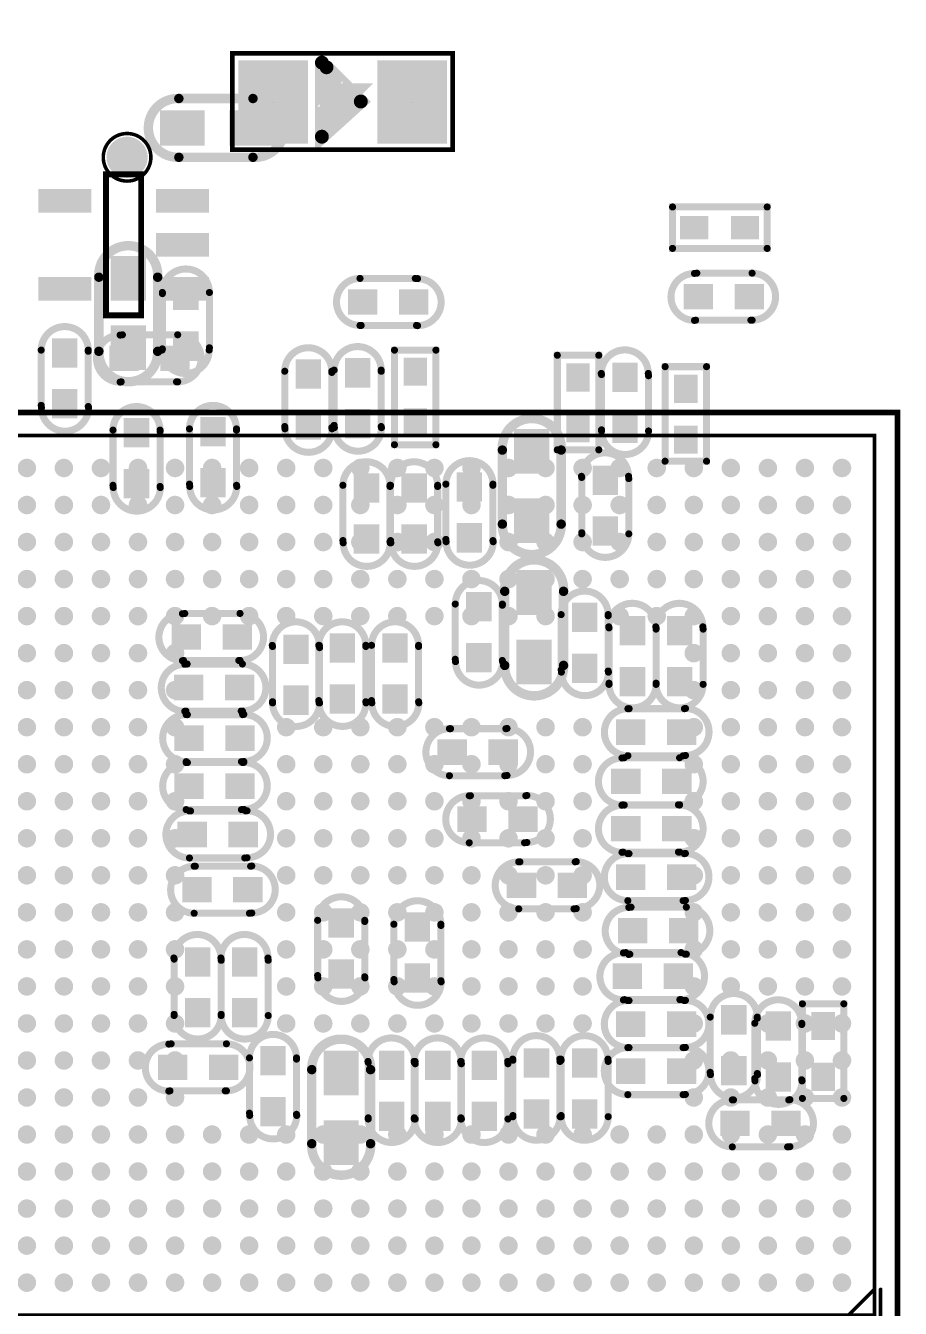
# Model space of a CAD drawing. Extents: x 68 to 180, y 55 to 144.
# Drawn here: x 116.22 to 135.1, y 88.81 to 116.52 of the extents above; entities that cross this region are included whole.
import ezdxf

# ---------------------------------------------------------------- set-up
doc = ezdxf.new("R2010")
doc.units = 0
doc.header["$MEASUREMENT"] = 0
doc.layers.get('0').update_dxf_attribs({"linetype": 'CONTINUOUS'})
for name, color, linetype in [('DRIL_NPLTE_THRU_01', 16, 'CONTINUOUS'), ('DRIL_NPLTE_THRU_02', 4, 'CONTINUOUS'), ('DRIL_NPLTE_THRU_03', 96, 'CONTINUOUS'), ('DRIL_NPLTE_THRU_04', 136, 'CONTINUOUS'), ('DRIL_NPLTE_THRU_05', 34, 'CONTINUOUS'), ('DRIL_NPLTE_THRU_06', 176, 'CONTINUOUS'), ('DRIL_PLTE_THRU_01', 16, 'CONTINUOUS'), ('DRIL_PLTE_THRU_02', 4, 'CONTINUOUS'), ('DRIL_PLTE_THRU_03', 96, 'CONTINUOUS'), ('DRIL_PLTE_THRU_04', 136, 'CONTINUOUS'), ('DRIL_PLTE_THRU_05', 34, 'CONTINUOUS'), ('DRIL_PLTE_THRU_06', 176, 'CONTINUOUS'), ('PADS_BOT', 5, 'CONTINUOUS'), ('PADS_INNER', 1, 'CONTINUOUS'), ('PADS_TOP', 1, 'CONTINUOUS'), ('PART_BOT_2DLINE_00', 253, 'CONTINUOUS'), ('PART_TOP_2DLINE_00', 67, 'CONTINUOUS'), ('PART_TOP_2DLINE_01', 67, 'CONTINUOUS')]:
    doc.layers.add(name, color=color, linetype=linetype)

# ---------------------------------------------------------------- blocks, each defined once
blk = doc.blocks.new('SMOOTH_0$1524')
at = {"const_width": 0.0762}
blk.add_lwpolyline([(-0.0381, 0, 1), (0.0381, 0, 1)], format="xyb", close=True, dxfattribs=at)
blk = doc.blocks.new('PART_BODY_BOT_5731')
at = {"layer": 'PART_BOT_2DLINE_00', "const_width": 0.152}
blk.add_lwpolyline([(-1.028, -0.449), (-1.028, 0.446), (1.015, 0.446), (1.015, -0.449)], close=True, dxfattribs=at)
at = {"layer": 'PART_BOT_2DLINE_00'}
for p in [(-1.028, 0.446), (1.015, 0.446), (-1.028, -0.449), (1.015, -0.449)]:
    blk.add_blockref('SMOOTH_0$1524', p, dxfattribs=at)
blk = doc.blocks.new('DRIL_HOLE_0')
blk.add_lwpolyline([(0, 0, 1), (0, 0, 1)], format="xyb", close=True)
blk = doc.blocks.new('PAD_0')
blk.add_lwpolyline([(0, 0, 1), (0, 0, 1)], format="xyb", close=True)
blk = doc.blocks.new('PAD_1')
at = {"const_width": 0.508}
blk.add_lwpolyline([(-0.305, 0), (0.305, 0)], dxfattribs=at)
blk = doc.blocks.new('STK_BOT_14')
at = {"layer": 'DRIL_PLTE_THRU_01'}
blk.add_blockref('DRIL_HOLE_0', (0, 0), dxfattribs=at)
at = {"layer": 'DRIL_PLTE_THRU_02'}
blk.add_blockref('DRIL_HOLE_0', (0, 0), dxfattribs=at)
at = {"layer": 'DRIL_PLTE_THRU_03'}
blk.add_blockref('DRIL_HOLE_0', (0, 0), dxfattribs=at)
at = {"layer": 'DRIL_PLTE_THRU_04'}
blk.add_blockref('DRIL_HOLE_0', (0, 0), dxfattribs=at)
at = {"layer": 'DRIL_PLTE_THRU_05'}
blk.add_blockref('DRIL_HOLE_0', (0, 0), dxfattribs=at)
at = {"layer": 'DRIL_PLTE_THRU_06'}
blk.add_blockref('DRIL_HOLE_0', (0, 0), dxfattribs=at)
at = {"layer": 'PADS_BOT'}
blk.add_blockref('PAD_1', (0, 0), dxfattribs=at)
at = {"layer": 'PADS_INNER'}
blk.add_blockref('PAD_0', (0, 0), dxfattribs=at)
at = {"layer": 'PADS_TOP'}
blk.add_blockref('PAD_0', (0, 0), dxfattribs=at)
blk = doc.blocks.new('SYM_BOT_14')
for name, p in [('PART_BODY_BOT_5731', (0, 0)), ('STK_BOT_14', (-0.55, 0)), ('STK_BOT_14', (0.55, 0))]:
    blk.add_blockref(name, p)
blk = doc.blocks.new('PART_BOT_0')
blk.add_blockref('SYM_BOT_14', (0, 0))
blk = doc.blocks.new('PART_BOT_1')
blk.add_blockref('SYM_BOT_14', (0, 0))
blk = doc.blocks.new('PART_BOT_4')
blk.add_blockref('SYM_BOT_14', (0, 0))
blk = doc.blocks.new('SMOOTH_0$08001')
at = {"const_width": 0.040005}
blk.add_lwpolyline([(-0.020002, 0, 1), (0.020002, 0, 1)], format="xyb", close=True, dxfattribs=at)
blk = doc.blocks.new('SMOOTH_0$12')
at = {"const_width": 0.06}
blk.add_lwpolyline([(-0.03, 0, 1), (0.03, 0, 1)], format="xyb", close=True, dxfattribs=at)
blk = doc.blocks.new('PART_BODY_TOP_5730')
at = {"layer": 'PART_TOP_2DLINE_00', "const_width": 0.12}
blk.add_lwpolyline([(-10, 10), (10, 10), (10, -10), (-10, -10)], close=True, dxfattribs=at)
at = {"layer": 'PART_TOP_2DLINE_01', "const_width": 0.08}
for points in [[(-8.967, 9.628), (-9.634, 9.628), (-9.634, 8.945)], [(-9.49, 8.954), (-8.943, 9.5)]]:
    blk.add_lwpolyline(points, dxfattribs=at)
blk.add_lwpolyline([(-9.5, -9.5), (-9.5, 9.5), (9.5, 9.5), (9.5, -9.5)], close=True, dxfattribs=at)
at = {"layer": 'PART_TOP_2DLINE_00'}
for p in [(-10, 10), (10, 10), (-10, -10), (10, -10)]:
    blk.add_blockref('SMOOTH_0$12', p, dxfattribs=at)
at = {"layer": 'PART_TOP_2DLINE_01'}
for p in [(-9.634, 9.628), (-9.5, 9.5), (-8.967, 9.628), (-8.943, 9.5), (9.5, 9.5), (-9.634, 8.945), (-9.49, 8.954), (-9.5, -9.5), (9.5, -9.5)]:
    blk.add_blockref('SMOOTH_0$08001', p, dxfattribs=at)
blk = doc.blocks.new('PAD_2')
at = {"const_width": 0.2}
blk.add_lwpolyline([(0, -0.1, 1), (0, 0.1, 1)], format="xyb", close=True, dxfattribs=at)
blk = doc.blocks.new('STK_TOP_13')
at = {"layer": 'DRIL_NPLTE_THRU_01'}
blk.add_blockref('DRIL_HOLE_0', (0, 0), dxfattribs=at)
at = {"layer": 'DRIL_NPLTE_THRU_02'}
blk.add_blockref('DRIL_HOLE_0', (0, 0), dxfattribs=at)
at = {"layer": 'DRIL_NPLTE_THRU_03'}
blk.add_blockref('DRIL_HOLE_0', (0, 0), dxfattribs=at)
at = {"layer": 'DRIL_NPLTE_THRU_04'}
blk.add_blockref('DRIL_HOLE_0', (0, 0), dxfattribs=at)
at = {"layer": 'DRIL_NPLTE_THRU_05'}
blk.add_blockref('DRIL_HOLE_0', (0, 0), dxfattribs=at)
at = {"layer": 'DRIL_NPLTE_THRU_06'}
blk.add_blockref('DRIL_HOLE_0', (0, 0), dxfattribs=at)
at = {"layer": 'PADS_BOT'}
blk.add_blockref('PAD_0', (0, 0), dxfattribs=at)
at = {"layer": 'PADS_INNER'}
blk.add_blockref('PAD_0', (0, 0), dxfattribs=at)
at = {"layer": 'PADS_TOP'}
blk.add_blockref('PAD_2', (0, 0), dxfattribs=at)
blk = doc.blocks.new('SYM_TOP_13')
for name, p in [('PART_BODY_TOP_5730', (0, 0)), ('STK_TOP_13', (-8.8, 8.8)), ('STK_TOP_13', (-8, 8.8)), ('STK_TOP_13', (-7.2, 8.8)), ('STK_TOP_13', (-6.4, 8.8)), ('STK_TOP_13', (-5.6, 8.8)), ('STK_TOP_13', (-4.8, 8.8)), ('STK_TOP_13', (-4, 8.8)), ('STK_TOP_13', (-3.2, 8.8)), ('STK_TOP_13', (-2.4, 8.8)), ('STK_TOP_13', (-1.6, 8.8)), ('STK_TOP_13', (-0.8, 8.8)), ('STK_TOP_13', (0, 8.8)), ('STK_TOP_13', (0.8, 8.8)), ('STK_TOP_13', (1.6, 8.8)), ('STK_TOP_13', (2.4, 8.8)), ('STK_TOP_13', (3.2, 8.8)), ('STK_TOP_13', (4, 8.8)), ('STK_TOP_13', (4.8, 8.8)), ('STK_TOP_13', (5.6, 8.8)), ('STK_TOP_13', (6.4, 8.8)), ('STK_TOP_13', (7.2, 8.8)), ('STK_TOP_13', (8, 8.8)), ('STK_TOP_13', (8.8, 8.8)), ('STK_TOP_13', (-8.8, 8)), ('STK_TOP_13', (-8, 8)), ('STK_TOP_13', (-7.2, 8)), ('STK_TOP_13', (-6.4, 8)), ('STK_TOP_13', (-5.6, 8)), ('STK_TOP_13', (-4.8, 8)), ('STK_TOP_13', (-4, 8)), ('STK_TOP_13', (-3.2, 8)), ('STK_TOP_13', (-2.4, 8)), ('STK_TOP_13', (-1.6, 8)), ('STK_TOP_13', (-0.8, 8)), ('STK_TOP_13', (0, 8)), ('STK_TOP_13', (0.8, 8)), ('STK_TOP_13', (1.6, 8)), ('STK_TOP_13', (2.4, 8)), ('STK_TOP_13', (3.2, 8)), ('STK_TOP_13', (4, 8)), ('STK_TOP_13', (4.8, 8)), ('STK_TOP_13', (5.6, 8)), ('STK_TOP_13', (6.4, 8)), ('STK_TOP_13', (7.2, 8)), ('STK_TOP_13', (8, 8)), ('STK_TOP_13', (8.8, 8)), ('STK_TOP_13', (-8.8, 7.2)), ('STK_TOP_13', (-8, 7.2)), ('STK_TOP_13', (-7.2, 7.2)), ('STK_TOP_13', (-6.4, 7.2)), ('STK_TOP_13', (-5.6, 7.2)), ('STK_TOP_13', (-4.8, 7.2)), ('STK_TOP_13', (-4, 7.2)), ('STK_TOP_13', (-3.2, 7.2)), ('STK_TOP_13', (-2.4, 7.2)), ('STK_TOP_13', (-1.6, 7.2)), ('STK_TOP_13', (-0.8, 7.2)), ('STK_TOP_13', (0, 7.2)), ('STK_TOP_13', (0.8, 7.2)), ('STK_TOP_13', (1.6, 7.2)), ('STK_TOP_13', (2.4, 7.2)), ('STK_TOP_13', (3.2, 7.2)), ('STK_TOP_13', (4, 7.2)), ('STK_TOP_13', (4.8, 7.2)), ('STK_TOP_13', (5.6, 7.2)), ('STK_TOP_13', (6.4, 7.2)), ('STK_TOP_13', (7.2, 7.2)), ('STK_TOP_13', (8, 7.2)), ('STK_TOP_13', (8.8, 7.2)), ('STK_TOP_13', (-8.8, 6.4)), ('STK_TOP_13', (-8, 6.4)), ('STK_TOP_13', (-7.2, 6.4)), ('STK_TOP_13', (-6.4, 6.4)), ('STK_TOP_13', (-5.6, 6.4)), ('STK_TOP_13', (-4.8, 6.4)), ('STK_TOP_13', (-4, 6.4)), ('STK_TOP_13', (-3.2, 6.4)), ('STK_TOP_13', (-2.4, 6.4)), ('STK_TOP_13', (-1.6, 6.4)), ('STK_TOP_13', (-0.8, 6.4)), ('STK_TOP_13', (0, 6.4)), ('STK_TOP_13', (0.8, 6.4)), ('STK_TOP_13', (1.6, 6.4)), ('STK_TOP_13', (2.4, 6.4)), ('STK_TOP_13', (3.2, 6.4)), ('STK_TOP_13', (4, 6.4)), ('STK_TOP_13', (4.8, 6.4)), ('STK_TOP_13', (5.6, 6.4)), ('STK_TOP_13', (6.4, 6.4)), ('STK_TOP_13', (7.2, 6.4)), ('STK_TOP_13', (8, 6.4)), ('STK_TOP_13', (8.8, 6.4)), ('STK_TOP_13', (-8.8, 5.6)), ('STK_TOP_13', (-8, 5.6)), ('STK_TOP_13', (-7.2, 5.6)), ('STK_TOP_13', (-6.4, 5.6)), ('STK_TOP_13', (-5.6, 5.6)), ('STK_TOP_13', (-4.8, 5.6)), ('STK_TOP_13', (-4, 5.6)), ('STK_TOP_13', (-3.2, 5.6)), ('STK_TOP_13', (-2.4, 5.6)), ('STK_TOP_13', (-1.6, 5.6)), ('STK_TOP_13', (-0.8, 5.6)), ('STK_TOP_13', (0, 5.6)), ('STK_TOP_13', (0.8, 5.6)), ('STK_TOP_13', (1.6, 5.6)), ('STK_TOP_13', (2.4, 5.6)), ('STK_TOP_13', (3.2, 5.6)), ('STK_TOP_13', (4, 5.6)), ('STK_TOP_13', (4.8, 5.6)), ('STK_TOP_13', (5.6, 5.6)), ('STK_TOP_13', (6.4, 5.6)), ('STK_TOP_13', (7.2, 5.6)), ('STK_TOP_13', (8, 5.6)), ('STK_TOP_13', (8.8, 5.6)), ('STK_TOP_13', (-8.8, 4.8)), ('STK_TOP_13', (-8, 4.8)), ('STK_TOP_13', (-7.2, 4.8)), ('STK_TOP_13', (-6.4, 4.8)), ('STK_TOP_13', (-5.6, 4.8)), ('STK_TOP_13', (5.6, 4.8)), ('STK_TOP_13', (6.4, 4.8)), ('STK_TOP_13', (7.2, 4.8)), ('STK_TOP_13', (8, 4.8)), ('STK_TOP_13', (8.8, 4.8)), ('STK_TOP_13', (-8.8, 4)), ('STK_TOP_13', (-8, 4)), ('STK_TOP_13', (-7.2, 4)), ('STK_TOP_13', (-6.4, 4)), ('STK_TOP_13', (-5.6, 4)), ('STK_TOP_13', (5.6, 4)), ('STK_TOP_13', (6.4, 4)), ('STK_TOP_13', (7.2, 4)), ('STK_TOP_13', (8, 4)), ('STK_TOP_13', (8.8, 4)), ('STK_TOP_13', (-8.8, 3.2)), ('STK_TOP_13', (-8, 3.2)), ('STK_TOP_13', (-7.2, 3.2)), ('STK_TOP_13', (-6.4, 3.2)), ('STK_TOP_13', (-5.6, 3.2)), ('STK_TOP_13', (-3.2, 3.2)), ('STK_TOP_13', (-2.4, 3.2)), ('STK_TOP_13', (-1.6, 3.2)), ('STK_TOP_13', (-0.8, 3.2)), ('STK_TOP_13', (0, 3.2)), ('STK_TOP_13', (0.8, 3.2)), ('STK_TOP_13', (1.6, 3.2)), ('STK_TOP_13', (2.4, 3.2)), ('STK_TOP_13', (3.2, 3.2)), ('STK_TOP_13', (5.6, 3.2)), ('STK_TOP_13', (6.4, 3.2)), ('STK_TOP_13', (7.2, 3.2)), ('STK_TOP_13', (8, 3.2)), ('STK_TOP_13', (8.8, 3.2)), ('STK_TOP_13', (-8.8, 2.4)), ('STK_TOP_13', (-8, 2.4)), ('STK_TOP_13', (-7.2, 2.4)), ('STK_TOP_13', (-6.4, 2.4)), ('STK_TOP_13', (-5.6, 2.4)), ('STK_TOP_13', (-3.2, 2.4)), ('STK_TOP_13', (-2.4, 2.4)), ('STK_TOP_13', (-1.6, 2.4)), ('STK_TOP_13', (-0.8, 2.4)), ('STK_TOP_13', (0, 2.4)), ('STK_TOP_13', (0.8, 2.4)), ('STK_TOP_13', (1.6, 2.4)), ('STK_TOP_13', (2.4, 2.4)), ('STK_TOP_13', (3.2, 2.4)), ('STK_TOP_13', (5.6, 2.4)), ('STK_TOP_13', (6.4, 2.4)), ('STK_TOP_13', (7.2, 2.4)), ('STK_TOP_13', (8, 2.4)), ('STK_TOP_13', (8.8, 2.4)), ('STK_TOP_13', (-8.8, 1.6)), ('STK_TOP_13', (-8, 1.6)), ('STK_TOP_13', (-7.2, 1.6)), ('STK_TOP_13', (-6.4, 1.6)), ('STK_TOP_13', (-5.6, 1.6)), ('STK_TOP_13', (-3.2, 1.6)), ('STK_TOP_13', (-2.4, 1.6)), ('STK_TOP_13', (-1.6, 1.6)), ('STK_TOP_13', (-0.8, 1.6)), ('STK_TOP_13', (0, 1.6)), ('STK_TOP_13', (0.8, 1.6)), ('STK_TOP_13', (1.6, 1.6)), ('STK_TOP_13', (2.4, 1.6)), ('STK_TOP_13', (3.2, 1.6)), ('STK_TOP_13', (5.6, 1.6)), ('STK_TOP_13', (6.4, 1.6)), ('STK_TOP_13', (7.2, 1.6)), ('STK_TOP_13', (8, 1.6)), ('STK_TOP_13', (8.8, 1.6)), ('STK_TOP_13', (-8.8, 0.8)), ('STK_TOP_13', (-8, 0.8)), ('STK_TOP_13', (-7.2, 0.8)), ('STK_TOP_13', (-6.4, 0.8)), ('STK_TOP_13', (-5.6, 0.8)), ('STK_TOP_13', (-3.2, 0.8)), ('STK_TOP_13', (-2.4, 0.8)), ('STK_TOP_13', (-1.6, 0.8)), ('STK_TOP_13', (-0.8, 0.8)), ('STK_TOP_13', (0, 0.8)), ('STK_TOP_13', (0.8, 0.8)), ('STK_TOP_13', (1.6, 0.8)), ('STK_TOP_13', (2.4, 0.8)), ('STK_TOP_13', (3.2, 0.8)), ('STK_TOP_13', (5.6, 0.8)), ('STK_TOP_13', (6.4, 0.8)), ('STK_TOP_13', (7.2, 0.8)), ('STK_TOP_13', (8, 0.8)), ('STK_TOP_13', (8.8, 0.8)), ('STK_TOP_13', (-8.8, 0)), ('STK_TOP_13', (-8, 0)), ('STK_TOP_13', (-7.2, 0)), ('STK_TOP_13', (-6.4, 0)), ('STK_TOP_13', (-5.6, 0)), ('STK_TOP_13', (-3.2, 0)), ('STK_TOP_13', (-2.4, 0)), ('STK_TOP_13', (-1.6, 0)), ('STK_TOP_13', (-0.8, 0)), ('STK_TOP_13', (0, 0)), ('STK_TOP_13', (0.8, 0)), ('STK_TOP_13', (1.6, 0)), ('STK_TOP_13', (2.4, 0)), ('STK_TOP_13', (3.2, 0)), ('STK_TOP_13', (5.6, 0)), ('STK_TOP_13', (6.4, 0)), ('STK_TOP_13', (7.2, 0)), ('STK_TOP_13', (8, 0)), ('STK_TOP_13', (8.8, 0)), ('STK_TOP_13', (-8.8, -0.8)), ('STK_TOP_13', (-8, -0.8)), ('STK_TOP_13', (-7.2, -0.8)), ('STK_TOP_13', (-6.4, -0.8)), ('STK_TOP_13', (-5.6, -0.8)), ('STK_TOP_13', (-3.2, -0.8)), ('STK_TOP_13', (-2.4, -0.8)), ('STK_TOP_13', (-1.6, -0.8)), ('STK_TOP_13', (-0.8, -0.8)), ('STK_TOP_13', (0, -0.8)), ('STK_TOP_13', (0.8, -0.8)), ('STK_TOP_13', (1.6, -0.8)), ('STK_TOP_13', (2.4, -0.8)), ('STK_TOP_13', (3.2, -0.8)), ('STK_TOP_13', (5.6, -0.8)), ('STK_TOP_13', (6.4, -0.8)), ('STK_TOP_13', (7.2, -0.8)), ('STK_TOP_13', (8, -0.8)), ('STK_TOP_13', (8.8, -0.8)), ('STK_TOP_13', (-8.8, -1.6)), ('STK_TOP_13', (-8, -1.6)), ('STK_TOP_13', (-7.2, -1.6)), ('STK_TOP_13', (-6.4, -1.6)), ('STK_TOP_13', (-5.6, -1.6)), ('STK_TOP_13', (-3.2, -1.6)), ('STK_TOP_13', (-2.4, -1.6)), ('STK_TOP_13', (-1.6, -1.6)), ('STK_TOP_13', (-0.8, -1.6)), ('STK_TOP_13', (0, -1.6)), ('STK_TOP_13', (0.8, -1.6)), ('STK_TOP_13', (1.6, -1.6)), ('STK_TOP_13', (2.4, -1.6)), ('STK_TOP_13', (3.2, -1.6)), ('STK_TOP_13', (5.6, -1.6)), ('STK_TOP_13', (6.4, -1.6)), ('STK_TOP_13', (7.2, -1.6)), ('STK_TOP_13', (8, -1.6)), ('STK_TOP_13', (8.8, -1.6)), ('STK_TOP_13', (-8.8, -2.4)), ('STK_TOP_13', (-8, -2.4)), ('STK_TOP_13', (-7.2, -2.4)), ('STK_TOP_13', (-6.4, -2.4)), ('STK_TOP_13', (-5.6, -2.4)), ('STK_TOP_13', (-3.2, -2.4)), ('STK_TOP_13', (-2.4, -2.4)), ('STK_TOP_13', (-1.6, -2.4)), ('STK_TOP_13', (-0.8, -2.4)), ('STK_TOP_13', (0, -2.4)), ('STK_TOP_13', (0.8, -2.4)), ('STK_TOP_13', (1.6, -2.4)), ('STK_TOP_13', (2.4, -2.4)), ('STK_TOP_13', (3.2, -2.4)), ('STK_TOP_13', (5.6, -2.4)), ('STK_TOP_13', (6.4, -2.4)), ('STK_TOP_13', (7.2, -2.4)), ('STK_TOP_13', (8, -2.4)), ('STK_TOP_13', (8.8, -2.4)), ('STK_TOP_13', (-8.8, -3.2)), ('STK_TOP_13', (-8, -3.2)), ('STK_TOP_13', (-7.2, -3.2)), ('STK_TOP_13', (-6.4, -3.2)), ('STK_TOP_13', (-5.6, -3.2)), ('STK_TOP_13', (-3.2, -3.2)), ('STK_TOP_13', (-2.4, -3.2)), ('STK_TOP_13', (-1.6, -3.2)), ('STK_TOP_13', (-0.8, -3.2)), ('STK_TOP_13', (0, -3.2)), ('STK_TOP_13', (0.8, -3.2)), ('STK_TOP_13', (1.6, -3.2)), ('STK_TOP_13', (2.4, -3.2)), ('STK_TOP_13', (3.2, -3.2)), ('STK_TOP_13', (5.6, -3.2)), ('STK_TOP_13', (6.4, -3.2)), ('STK_TOP_13', (7.2, -3.2)), ('STK_TOP_13', (8, -3.2)), ('STK_TOP_13', (8.8, -3.2)), ('STK_TOP_13', (-8.8, -4)), ('STK_TOP_13', (-8, -4)), ('STK_TOP_13', (-7.2, -4)), ('STK_TOP_13', (-6.4, -4)), ('STK_TOP_13', (-5.6, -4)), ('STK_TOP_13', (5.6, -4)), ('STK_TOP_13', (6.4, -4)), ('STK_TOP_13', (7.2, -4)), ('STK_TOP_13', (8, -4)), ('STK_TOP_13', (8.8, -4)), ('STK_TOP_13', (-8.8, -4.8)), ('STK_TOP_13', (-8, -4.8)), ('STK_TOP_13', (-7.2, -4.8)), ('STK_TOP_13', (-6.4, -4.8)), ('STK_TOP_13', (-5.6, -4.8)), ('STK_TOP_13', (5.6, -4.8)), ('STK_TOP_13', (6.4, -4.8)), ('STK_TOP_13', (7.2, -4.8)), ('STK_TOP_13', (8, -4.8)), ('STK_TOP_13', (8.8, -4.8)), ('STK_TOP_13', (-8.8, -5.6)), ('STK_TOP_13', (-8, -5.6)), ('STK_TOP_13', (-7.2, -5.6)), ('STK_TOP_13', (-6.4, -5.6)), ('STK_TOP_13', (-5.6, -5.6)), ('STK_TOP_13', (-4.8, -5.6)), ('STK_TOP_13', (-4, -5.6)), ('STK_TOP_13', (-3.2, -5.6)), ('STK_TOP_13', (-2.4, -5.6)), ('STK_TOP_13', (-1.6, -5.6)), ('STK_TOP_13', (-0.8, -5.6)), ('STK_TOP_13', (0, -5.6)), ('STK_TOP_13', (0.8, -5.6)), ('STK_TOP_13', (1.6, -5.6)), ('STK_TOP_13', (2.4, -5.6)), ('STK_TOP_13', (3.2, -5.6)), ('STK_TOP_13', (4, -5.6)), ('STK_TOP_13', (4.8, -5.6)), ('STK_TOP_13', (5.6, -5.6)), ('STK_TOP_13', (6.4, -5.6)), ('STK_TOP_13', (7.2, -5.6)), ('STK_TOP_13', (8, -5.6)), ('STK_TOP_13', (8.8, -5.6)), ('STK_TOP_13', (-8.8, -6.4)), ('STK_TOP_13', (-8, -6.4)), ('STK_TOP_13', (-7.2, -6.4)), ('STK_TOP_13', (-6.4, -6.4)), ('STK_TOP_13', (-5.6, -6.4)), ('STK_TOP_13', (-4.8, -6.4)), ('STK_TOP_13', (-4, -6.4)), ('STK_TOP_13', (-3.2, -6.4)), ('STK_TOP_13', (-2.4, -6.4)), ('STK_TOP_13', (-1.6, -6.4)), ('STK_TOP_13', (-0.8, -6.4)), ('STK_TOP_13', (0, -6.4)), ('STK_TOP_13', (0.8, -6.4)), ('STK_TOP_13', (1.6, -6.4)), ('STK_TOP_13', (2.4, -6.4)), ('STK_TOP_13', (3.2, -6.4)), ('STK_TOP_13', (4, -6.4)), ('STK_TOP_13', (4.8, -6.4)), ('STK_TOP_13', (5.6, -6.4)), ('STK_TOP_13', (6.4, -6.4)), ('STK_TOP_13', (7.2, -6.4)), ('STK_TOP_13', (8, -6.4)), ('STK_TOP_13', (8.8, -6.4)), ('STK_TOP_13', (-8.8, -7.2)), ('STK_TOP_13', (-8, -7.2)), ('STK_TOP_13', (-7.2, -7.2)), ('STK_TOP_13', (-6.4, -7.2)), ('STK_TOP_13', (-5.6, -7.2)), ('STK_TOP_13', (-4.8, -7.2)), ('STK_TOP_13', (-4, -7.2)), ('STK_TOP_13', (-3.2, -7.2)), ('STK_TOP_13', (-2.4, -7.2)), ('STK_TOP_13', (-1.6, -7.2)), ('STK_TOP_13', (-0.8, -7.2)), ('STK_TOP_13', (0, -7.2)), ('STK_TOP_13', (0.8, -7.2)), ('STK_TOP_13', (1.6, -7.2)), ('STK_TOP_13', (2.4, -7.2)), ('STK_TOP_13', (3.2, -7.2)), ('STK_TOP_13', (4, -7.2)), ('STK_TOP_13', (4.8, -7.2)), ('STK_TOP_13', (5.6, -7.2)), ('STK_TOP_13', (6.4, -7.2)), ('STK_TOP_13', (7.2, -7.2)), ('STK_TOP_13', (8, -7.2)), ('STK_TOP_13', (8.8, -7.2)), ('STK_TOP_13', (-8.8, -8)), ('STK_TOP_13', (-8, -8)), ('STK_TOP_13', (-7.2, -8)), ('STK_TOP_13', (-6.4, -8)), ('STK_TOP_13', (-5.6, -8)), ('STK_TOP_13', (-4.8, -8)), ('STK_TOP_13', (-4, -8)), ('STK_TOP_13', (-3.2, -8)), ('STK_TOP_13', (-2.4, -8)), ('STK_TOP_13', (-1.6, -8)), ('STK_TOP_13', (-0.8, -8)), ('STK_TOP_13', (0, -8)), ('STK_TOP_13', (0.8, -8)), ('STK_TOP_13', (1.6, -8)), ('STK_TOP_13', (2.4, -8)), ('STK_TOP_13', (3.2, -8)), ('STK_TOP_13', (4, -8)), ('STK_TOP_13', (4.8, -8)), ('STK_TOP_13', (5.6, -8)), ('STK_TOP_13', (6.4, -8)), ('STK_TOP_13', (7.2, -8)), ('STK_TOP_13', (8, -8)), ('STK_TOP_13', (8.8, -8)), ('STK_TOP_13', (-8.8, -8.8)), ('STK_TOP_13', (-8, -8.8)), ('STK_TOP_13', (-7.2, -8.8)), ('STK_TOP_13', (-6.4, -8.8)), ('STK_TOP_13', (-5.6, -8.8)), ('STK_TOP_13', (-4.8, -8.8)), ('STK_TOP_13', (-4, -8.8)), ('STK_TOP_13', (-3.2, -8.8)), ('STK_TOP_13', (-2.4, -8.8)), ('STK_TOP_13', (-1.6, -8.8)), ('STK_TOP_13', (-0.8, -8.8)), ('STK_TOP_13', (0, -8.8)), ('STK_TOP_13', (0.8, -8.8)), ('STK_TOP_13', (1.6, -8.8)), ('STK_TOP_13', (2.4, -8.8)), ('STK_TOP_13', (3.2, -8.8)), ('STK_TOP_13', (4, -8.8)), ('STK_TOP_13', (4.8, -8.8)), ('STK_TOP_13', (5.6, -8.8)), ('STK_TOP_13', (6.4, -8.8)), ('STK_TOP_13', (7.2, -8.8)), ('STK_TOP_13', (8, -8.8)), ('STK_TOP_13', (8.8, -8.8))]:
    blk.add_blockref(name, p)
blk = doc.blocks.new('PART_TOP_11')
blk.add_blockref('SYM_TOP_13', (0, 0))
blk = doc.blocks.new('SMOOTH_0$2032')
at = {"const_width": 0.1016}
blk.add_lwpolyline([(-0.0508, 0, 1), (0.0508, 0, 1)], format="xyb", close=True, dxfattribs=at)
blk = doc.blocks.new('PART_BODY_BOT_5734')
at = {"layer": 'PART_BOT_2DLINE_00', "const_width": 0.2032}
blk.add_lwpolyline([(-0.025146, 0.635), (1.575054, 0.635, -1.036434944), (1.575054, -0.635), (-0.025146, -0.635, -1.07236871)], format="xyb", close=True, dxfattribs=at)
at = {"layer": 'PART_BOT_2DLINE_00'}
for p in [(-0.025146, 0.635), (1.575054, 0.635), (-0.025146, -0.635), (1.575054, -0.635)]:
    blk.add_blockref('SMOOTH_0$2032', p, dxfattribs=at)
blk = doc.blocks.new('PAD_7')
at = {"const_width": 0.762}
blk.add_lwpolyline([(-0.4826, 0), (0.4826, 0)], dxfattribs=at)
blk = doc.blocks.new('STK_BOT_19')
at = {"layer": 'DRIL_PLTE_THRU_01'}
blk.add_blockref('DRIL_HOLE_0', (0, 0), dxfattribs=at)
at = {"layer": 'DRIL_PLTE_THRU_02'}
blk.add_blockref('DRIL_HOLE_0', (0, 0), dxfattribs=at)
at = {"layer": 'DRIL_PLTE_THRU_03'}
blk.add_blockref('DRIL_HOLE_0', (0, 0), dxfattribs=at)
at = {"layer": 'DRIL_PLTE_THRU_04'}
blk.add_blockref('DRIL_HOLE_0', (0, 0), dxfattribs=at)
at = {"layer": 'DRIL_PLTE_THRU_05'}
blk.add_blockref('DRIL_HOLE_0', (0, 0), dxfattribs=at)
at = {"layer": 'DRIL_PLTE_THRU_06'}
blk.add_blockref('DRIL_HOLE_0', (0, 0), dxfattribs=at)
at = {"layer": 'PADS_BOT'}
blk.add_blockref('PAD_7', (0, 0), dxfattribs=at)
at = {"layer": 'PADS_INNER'}
blk.add_blockref('PAD_0', (0, 0), dxfattribs=at)
at = {"layer": 'PADS_TOP'}
blk.add_blockref('PAD_0', (0, 0), dxfattribs=at)
blk = doc.blocks.new('SYM_BOT_17')
for name, p in [('PART_BODY_BOT_5734', (0, 0)), ('STK_BOT_19', (0, 0)), ('STK_BOT_19', (1.500124, 0))]:
    blk.add_blockref(name, p)
blk = doc.blocks.new('PART_BOT_29')
blk.add_blockref('SYM_BOT_17', (0, 0))
blk = doc.blocks.new('PART_BOT_47')
blk.add_blockref('SYM_BOT_17', (0, 0))
blk = doc.blocks.new('PART_BOT_50')
blk.add_blockref('SYM_BOT_17', (0, 0))
blk = doc.blocks.new('SMOOTH_0$3')
at = {"const_width": 0.15}
blk.add_lwpolyline([(-0.075, 0, 1), (0.075, 0, 1)], format="xyb", close=True, dxfattribs=at)
blk = doc.blocks.new('SMOOTH_0$5')
at = {"const_width": 0.25}
blk.add_lwpolyline([(-0.125, 0, 1), (0.125, 0, 1)], format="xyb", close=True, dxfattribs=at)
blk = doc.blocks.new('SMOOTH_0$1')
at = {"const_width": 0.05}
blk.add_lwpolyline([(-0.025, 0, 1), (0.025, 0, 1)], format="xyb", close=True, dxfattribs=at)
blk = doc.blocks.new('PART_BODY_TOP_5748')
at = {"layer": 'PART_TOP_2DLINE_00', "const_width": 0.1}
blk.add_lwpolyline([(-0.85, 1.05), (3.903, 1.05), (3.903, -1.03), (-0.85, -1.03)], close=True, dxfattribs=at)
at = {"layer": 'PART_TOP_2DLINE_00'}
for points, const_width in [([(1.081, 0.851), (1.081, -0.749), (1.921, 0.011), (1.181, 0.751)], 0.3), ([(1.281, 0.251), (1.281, -0.149), (1.581, 0.151), (1.381, 0.151)], 0.5)]:
    blk.add_lwpolyline(points, dxfattribs=dict(at, const_width=const_width))
for name, p in [('SMOOTH_0$1', (-0.85, 1.05)), ('SMOOTH_0$3', (1.081, 0.851)), ('SMOOTH_0$3', (1.181, 0.751)), ('SMOOTH_0$1', (3.903, 1.05)), ('SMOOTH_0$5', (1.281, 0.251)), ('SMOOTH_0$5', (1.381, 0.151)), ('SMOOTH_0$5', (1.581, 0.151)), ('SMOOTH_0$5', (1.281, -0.149)), ('SMOOTH_0$3', (1.921, 0.011)), ('SMOOTH_0$3', (1.081, -0.749)), ('SMOOTH_0$1', (-0.85, -1.03)), ('SMOOTH_0$1', (3.903, -1.03))]:
    blk.add_blockref(name, p, dxfattribs=at)
blk = doc.blocks.new('PAD_21')
blk.add_lwpolyline([(0, 0), (0, 0)])
blk = doc.blocks.new('PAD_22')
at = {"const_width": 1.5}
blk.add_lwpolyline([(-0.9, 0), (0.9, 0)], dxfattribs=at)
blk = doc.blocks.new('STK_TOP_39')
at = {"layer": 'DRIL_PLTE_THRU_01'}
blk.add_blockref('DRIL_HOLE_0', (0, 0), dxfattribs=at)
at = {"layer": 'DRIL_PLTE_THRU_02'}
blk.add_blockref('DRIL_HOLE_0', (0, 0), dxfattribs=at)
at = {"layer": 'DRIL_PLTE_THRU_03'}
blk.add_blockref('DRIL_HOLE_0', (0, 0), dxfattribs=at)
at = {"layer": 'DRIL_PLTE_THRU_04'}
blk.add_blockref('DRIL_HOLE_0', (0, 0), dxfattribs=at)
at = {"layer": 'DRIL_PLTE_THRU_05'}
blk.add_blockref('DRIL_HOLE_0', (0, 0), dxfattribs=at)
at = {"layer": 'DRIL_PLTE_THRU_06'}
blk.add_blockref('DRIL_HOLE_0', (0, 0), dxfattribs=at)
at = {"layer": 'PADS_BOT'}
blk.add_blockref('PAD_21', (0, 0), dxfattribs=at)
at = {"layer": 'PADS_INNER'}
blk.add_blockref('PAD_21', (0, 0), dxfattribs=at)
at = {"layer": 'PADS_TOP', "rotation": 90}
blk.add_blockref('PAD_22', (0, 0), dxfattribs=at)
blk = doc.blocks.new('SYM_TOP_31')
for name, p in [('STK_TOP_39', (0.03, 0)), ('STK_TOP_39', (3.03, 0)), ('PART_BODY_TOP_5748', (0, 0))]:
    blk.add_blockref(name, p)
blk = doc.blocks.new('PART_TOP_68')
blk.add_blockref('SYM_TOP_31', (0, 0))
blk = doc.blocks.new('PART_BOT_101')
blk.add_blockref('SYM_BOT_14', (0, 0))
blk = doc.blocks.new('PART_BOT_104')
blk.add_blockref('SYM_BOT_14', (0, 0))
blk = doc.blocks.new('SMOOTH_0$127')
at = {"const_width": 0.0635}
blk.add_lwpolyline([(-0.03175, 0, 1), (0.03175, 0, 1)], format="xyb", close=True, dxfattribs=at)
blk = doc.blocks.new('PART_BODY_BOT_5783')
at = {"layer": 'PART_BOT_2DLINE_00', "const_width": 0.127}
blk.add_lwpolyline([(-0.57404, 1.651), (2.47396, 1.651), (2.47396, 0.889), (-0.57404, 0.889)], close=True, dxfattribs=at)
at = {"layer": 'PART_BOT_2DLINE_00'}
for p in [(-0.57404, 1.651), (2.47396, 1.651), (-0.57404, 0.889), (2.47396, 0.889)]:
    blk.add_blockref('SMOOTH_0$127', p, dxfattribs=at)
blk = doc.blocks.new('PAD_67')
at = {"const_width": 0.508}
blk.add_lwpolyline([(-0.5715, 0), (0.5715, 0)], dxfattribs=at)
blk = doc.blocks.new('STK_BOT_89')
at = {"layer": 'DRIL_PLTE_THRU_01'}
blk.add_blockref('DRIL_HOLE_0', (0, 0), dxfattribs=at)
at = {"layer": 'DRIL_PLTE_THRU_02'}
blk.add_blockref('DRIL_HOLE_0', (0, 0), dxfattribs=at)
at = {"layer": 'DRIL_PLTE_THRU_03'}
blk.add_blockref('DRIL_HOLE_0', (0, 0), dxfattribs=at)
at = {"layer": 'DRIL_PLTE_THRU_04'}
blk.add_blockref('DRIL_HOLE_0', (0, 0), dxfattribs=at)
at = {"layer": 'DRIL_PLTE_THRU_05'}
blk.add_blockref('DRIL_HOLE_0', (0, 0), dxfattribs=at)
at = {"layer": 'DRIL_PLTE_THRU_06'}
blk.add_blockref('DRIL_HOLE_0', (0, 0), dxfattribs=at)
at = {"layer": 'PADS_BOT', "rotation": 90}
blk.add_blockref('PAD_67', (0, 0), dxfattribs=at)
at = {"layer": 'PADS_INNER'}
blk.add_blockref('PAD_0', (0, 0), dxfattribs=at)
at = {"layer": 'PADS_TOP'}
blk.add_blockref('PAD_0', (0, 0), dxfattribs=at)
blk = doc.blocks.new('SYM_BOT_66')
for name, p in [('STK_BOT_89', (0, 2.54)), ('STK_BOT_89', (1.89992, 2.54)), ('PART_BODY_BOT_5783', (0, 0)), ('STK_BOT_89', (0, 0)), ('STK_BOT_89', (0.94996, 0)), ('STK_BOT_89', (1.89992, 0))]:
    blk.add_blockref(name, p)
blk = doc.blocks.new('PART_BOT_253')
blk.add_blockref('SYM_BOT_66', (0, 0))
blk = doc.blocks.new('PART_BODY_BOT_5792')
at = {"layer": 'PART_BOT_2DLINE_00', "const_width": 0.1524}
for points in [[(-0.6096, -0.508, -1), (-0.6096, 0.508)], [(0.633804, 0.502572, -1), (0.633804, -0.513428)]]:
    blk.add_lwpolyline(points, format="xyb", dxfattribs=at)
for points in [[(-0.6096, 0.508), (0.5842, 0.508)], [(-0.5842, -0.508), (0.6096, -0.508)]]:
    blk.add_lwpolyline(points, dxfattribs=at)
at = {"layer": 'PART_BOT_2DLINE_00'}
for p in [(-0.6096, 0.508), (-0.6096, 0.508), (0.5842, 0.508), (0.633804, 0.502572), (-0.6096, -0.508), (-0.5842, -0.508), (0.6096, -0.508), (0.633804, -0.513428)]:
    blk.add_blockref('SMOOTH_0$1524', p, dxfattribs=at)
blk = doc.blocks.new('PAD_79')
at = {"const_width": 0.55}
blk.add_lwpolyline([(-0.3175, 0), (0.3175, 0)], dxfattribs=at)
blk = doc.blocks.new('STK_BOT_110')
at = {"layer": 'DRIL_PLTE_THRU_01'}
blk.add_blockref('DRIL_HOLE_0', (0, 0), dxfattribs=at)
at = {"layer": 'DRIL_PLTE_THRU_02'}
blk.add_blockref('DRIL_HOLE_0', (0, 0), dxfattribs=at)
at = {"layer": 'DRIL_PLTE_THRU_03'}
blk.add_blockref('DRIL_HOLE_0', (0, 0), dxfattribs=at)
at = {"layer": 'DRIL_PLTE_THRU_04'}
blk.add_blockref('DRIL_HOLE_0', (0, 0), dxfattribs=at)
at = {"layer": 'DRIL_PLTE_THRU_05'}
blk.add_blockref('DRIL_HOLE_0', (0, 0), dxfattribs=at)
at = {"layer": 'DRIL_PLTE_THRU_06'}
blk.add_blockref('DRIL_HOLE_0', (0, 0), dxfattribs=at)
at = {"layer": 'PADS_BOT'}
blk.add_blockref('PAD_79', (0, 0), dxfattribs=at)
at = {"layer": 'PADS_INNER'}
blk.add_blockref('PAD_0', (0, 0), dxfattribs=at)
at = {"layer": 'PADS_TOP'}
blk.add_blockref('PAD_0', (0, 0), dxfattribs=at)
blk = doc.blocks.new('SYM_BOT_75')
for name, p in [('PART_BODY_BOT_5792', (0, 0)), ('STK_BOT_110', (-0.55, 0)), ('STK_BOT_110', (0.55, 0))]:
    blk.add_blockref(name, p)
blk = doc.blocks.new('PART_BOT_264')
blk.add_blockref('SYM_BOT_75', (0, 0))
blk = doc.blocks.new('PART_BOT_267')
blk.add_blockref('SYM_BOT_75', (0, 0))
blk = doc.blocks.new('PART_BOT_269')
blk.add_blockref('SYM_BOT_75', (0, 0))
blk = doc.blocks.new('PART_BOT_270')
blk.add_blockref('SYM_BOT_75', (0, 0))
blk = doc.blocks.new('PART_BOT_271')
blk.add_blockref('SYM_BOT_75', (0, 0))
blk = doc.blocks.new('PART_BOT_272')
blk.add_blockref('SYM_BOT_75', (0, 0))
blk = doc.blocks.new('PART_BOT_273')
blk.add_blockref('SYM_BOT_75', (0, 0))
blk = doc.blocks.new('PART_BOT_297')
blk.add_blockref('SYM_BOT_75', (0, 0))
blk = doc.blocks.new('PART_BOT_300')
blk.add_blockref('SYM_BOT_75', (0, 0))
blk = doc.blocks.new('PART_BOT_301')
blk.add_blockref('SYM_BOT_75', (0, 0))
blk = doc.blocks.new('PART_BOT_316')
blk.add_blockref('SYM_BOT_75', (0, 0))
blk = doc.blocks.new('PART_BOT_322')
blk.add_blockref('SYM_BOT_75', (0, 0))
blk = doc.blocks.new('PART_BOT_324')
blk.add_blockref('SYM_BOT_75', (0, 0))
blk = doc.blocks.new('PART_BOT_328')
blk.add_blockref('SYM_BOT_75', (0, 0))
blk = doc.blocks.new('PART_BOT_352')
blk.add_blockref('SYM_BOT_75', (0, 0))
blk = doc.blocks.new('PART_BOT_355')
blk.add_blockref('SYM_BOT_75', (0, 0))
blk = doc.blocks.new('PART_BOT_381')
blk.add_blockref('SYM_BOT_75', (0, 0))
blk = doc.blocks.new('PART_BOT_392')
blk.add_blockref('SYM_BOT_75', (0, 0))
blk = doc.blocks.new('PART_BOT_393')
blk.add_blockref('SYM_BOT_75', (0, 0))
blk = doc.blocks.new('PART_BOT_394')
blk.add_blockref('SYM_BOT_75', (0, 0))
blk = doc.blocks.new('PART_BOT_395')
blk.add_blockref('SYM_BOT_75', (0, 0))
blk = doc.blocks.new('PART_BOT_396')
blk.add_blockref('SYM_BOT_75', (0, 0))
blk = doc.blocks.new('PART_BOT_397')
blk.add_blockref('SYM_BOT_75', (0, 0))
blk = doc.blocks.new('PART_BOT_398')
blk.add_blockref('SYM_BOT_75', (0, 0))
blk = doc.blocks.new('PART_BOT_399')
blk.add_blockref('SYM_BOT_75', (0, 0))
blk = doc.blocks.new('PART_BOT_400')
blk.add_blockref('SYM_BOT_75', (0, 0))
blk = doc.blocks.new('PART_BOT_405')
blk.add_blockref('SYM_BOT_75', (0, 0))
blk = doc.blocks.new('PART_BOT_411')
blk.add_blockref('SYM_BOT_75', (0, 0))
blk = doc.blocks.new('PART_BOT_413')
blk.add_blockref('SYM_BOT_75', (0, 0))
blk = doc.blocks.new('PART_BOT_414')
blk.add_blockref('SYM_BOT_75', (0, 0))
blk = doc.blocks.new('PART_BOT_415')
blk.add_blockref('SYM_BOT_75', (0, 0))
blk = doc.blocks.new('PART_BOT_416')
blk.add_blockref('SYM_BOT_75', (0, 0))
blk = doc.blocks.new('PART_BOT_422')
blk.add_blockref('SYM_BOT_75', (0, 0))
blk = doc.blocks.new('PART_BOT_423')
blk.add_blockref('SYM_BOT_75', (0, 0))
blk = doc.blocks.new('PART_BODY_TOP_5792')
at = {"layer": 'PART_TOP_2DLINE_00', "const_width": 0.1524}
for points in [[(-0.6096, -0.508, -1), (-0.6096, 0.508)], [(0.633804, 0.502572, -1), (0.633804, -0.513428)]]:
    blk.add_lwpolyline(points, format="xyb", dxfattribs=at)
for points in [[(-0.6096, 0.508), (0.5842, 0.508)], [(-0.5842, -0.508), (0.6096, -0.508)]]:
    blk.add_lwpolyline(points, dxfattribs=at)
at = {"layer": 'PART_TOP_2DLINE_00'}
for p in [(-0.6096, 0.508), (-0.6096, 0.508), (0.5842, 0.508), (0.633804, 0.502572), (-0.6096, -0.508), (-0.5842, -0.508), (0.6096, -0.508), (0.633804, -0.513428)]:
    blk.add_blockref('SMOOTH_0$1524', p, dxfattribs=at)
blk = doc.blocks.new('STK_TOP_110')
at = {"layer": 'DRIL_PLTE_THRU_01'}
blk.add_blockref('DRIL_HOLE_0', (0, 0), dxfattribs=at)
at = {"layer": 'DRIL_PLTE_THRU_02'}
blk.add_blockref('DRIL_HOLE_0', (0, 0), dxfattribs=at)
at = {"layer": 'DRIL_PLTE_THRU_03'}
blk.add_blockref('DRIL_HOLE_0', (0, 0), dxfattribs=at)
at = {"layer": 'DRIL_PLTE_THRU_04'}
blk.add_blockref('DRIL_HOLE_0', (0, 0), dxfattribs=at)
at = {"layer": 'DRIL_PLTE_THRU_05'}
blk.add_blockref('DRIL_HOLE_0', (0, 0), dxfattribs=at)
at = {"layer": 'DRIL_PLTE_THRU_06'}
blk.add_blockref('DRIL_HOLE_0', (0, 0), dxfattribs=at)
at = {"layer": 'PADS_BOT'}
blk.add_blockref('PAD_0', (0, 0), dxfattribs=at)
at = {"layer": 'PADS_INNER'}
blk.add_blockref('PAD_0', (0, 0), dxfattribs=at)
at = {"layer": 'PADS_TOP'}
blk.add_blockref('PAD_79', (0, 0), dxfattribs=at)
blk = doc.blocks.new('SYM_TOP_75')
for name, p in [('PART_BODY_TOP_5792', (0, 0)), ('STK_TOP_110', (-0.55, 0)), ('STK_TOP_110', (0.55, 0))]:
    blk.add_blockref(name, p)
blk = doc.blocks.new('PART_TOP_424')
blk.add_blockref('SYM_TOP_75', (0, 0))
blk = doc.blocks.new('PART_BOT_426')
blk.add_blockref('SYM_BOT_75', (0, 0))
blk = doc.blocks.new('PART_BOT_427')
blk.add_blockref('SYM_BOT_75', (0, 0))
blk = doc.blocks.new('PART_BOT_428')
blk.add_blockref('SYM_BOT_75', (0, 0))
blk = doc.blocks.new('PART_BOT_429')
blk.add_blockref('SYM_BOT_75', (0, 0))
blk = doc.blocks.new('PART_BOT_432')
blk.add_blockref('SYM_BOT_75', (0, 0))
blk = doc.blocks.new('PART_BOT_434')
blk.add_blockref('SYM_BOT_75', (0, 0))
blk = doc.blocks.new('PART_BOT_435')
blk.add_blockref('SYM_BOT_75', (0, 0))
blk = doc.blocks.new('PART_BOT_436')
blk.add_blockref('SYM_BOT_75', (0, 0))
blk = doc.blocks.new('PART_BOT_437')
blk.add_blockref('SYM_BOT_75', (0, 0))
blk = doc.blocks.new('PART_BOT_438')
blk.add_blockref('SYM_BOT_75', (0, 0))
blk = doc.blocks.new('PART_BOT_439')
blk.add_blockref('SYM_BOT_75', (0, 0))
blk = doc.blocks.new('PART_BOT_440')
blk.add_blockref('SYM_BOT_75', (0, 0))
blk = doc.blocks.new('PART_BOT_441')
blk.add_blockref('SYM_BOT_75', (0, 0))
blk = doc.blocks.new('PART_TOP_443')
blk.add_blockref('SYM_TOP_75', (0, 0))
blk = doc.blocks.new('PART_BOT_444')
blk.add_blockref('SYM_BOT_75', (0, 0))
blk = doc.blocks.new('PART_BOT_477')
blk.add_blockref('SYM_BOT_17', (0, 0))
blk = doc.blocks.new('PART_BODY_TOP_5734')
at = {"layer": 'PART_TOP_2DLINE_00', "const_width": 0.2032}
blk.add_lwpolyline([(-0.025146, 0.635), (1.575054, 0.635, -1.036434944), (1.575054, -0.635), (-0.025146, -0.635, -1.07236871)], format="xyb", close=True, dxfattribs=at)
at = {"layer": 'PART_TOP_2DLINE_00'}
for p in [(-0.025146, 0.635), (1.575054, 0.635), (-0.025146, -0.635), (1.575054, -0.635)]:
    blk.add_blockref('SMOOTH_0$2032', p, dxfattribs=at)
blk = doc.blocks.new('STK_TOP_19')
at = {"layer": 'DRIL_PLTE_THRU_01'}
blk.add_blockref('DRIL_HOLE_0', (0, 0), dxfattribs=at)
at = {"layer": 'DRIL_PLTE_THRU_02'}
blk.add_blockref('DRIL_HOLE_0', (0, 0), dxfattribs=at)
at = {"layer": 'DRIL_PLTE_THRU_03'}
blk.add_blockref('DRIL_HOLE_0', (0, 0), dxfattribs=at)
at = {"layer": 'DRIL_PLTE_THRU_04'}
blk.add_blockref('DRIL_HOLE_0', (0, 0), dxfattribs=at)
at = {"layer": 'DRIL_PLTE_THRU_05'}
blk.add_blockref('DRIL_HOLE_0', (0, 0), dxfattribs=at)
at = {"layer": 'DRIL_PLTE_THRU_06'}
blk.add_blockref('DRIL_HOLE_0', (0, 0), dxfattribs=at)
at = {"layer": 'PADS_BOT'}
blk.add_blockref('PAD_0', (0, 0), dxfattribs=at)
at = {"layer": 'PADS_INNER'}
blk.add_blockref('PAD_0', (0, 0), dxfattribs=at)
at = {"layer": 'PADS_TOP'}
blk.add_blockref('PAD_7', (0, 0), dxfattribs=at)
blk = doc.blocks.new('SYM_TOP_17')
for name, p in [('PART_BODY_TOP_5734', (0, 0)), ('STK_TOP_19', (0, 0)), ('STK_TOP_19', (1.500124, 0))]:
    blk.add_blockref(name, p)
blk = doc.blocks.new('PART_TOP_479')
blk.add_blockref('SYM_TOP_17', (0, 0))
blk = doc.blocks.new('PART_BOT_486')
blk.add_blockref('SYM_BOT_75', (0, 0))
blk = doc.blocks.new('PART_BOT_487')
blk.add_blockref('SYM_BOT_75', (0, 0))
blk = doc.blocks.new('PART_BODY_TOP_5800')
at = {"layer": 'PART_TOP_2DLINE_00', "const_width": 0.0762}
blk.add_lwpolyline([(0.514, 0, 1), (-0.514, 0, 1)], format="xyb", close=True, dxfattribs=at)
blk = doc.blocks.new('PAD_85')
at = {"const_width": 0.4445}
blk.add_lwpolyline([(0, -0.22225, 1), (0, 0.22225, 1)], format="xyb", close=True, dxfattribs=at)
blk = doc.blocks.new('STK_TOP_119')
at = {"layer": 'DRIL_PLTE_THRU_01'}
blk.add_blockref('DRIL_HOLE_0', (0, 0), dxfattribs=at)
at = {"layer": 'DRIL_PLTE_THRU_02'}
blk.add_blockref('DRIL_HOLE_0', (0, 0), dxfattribs=at)
at = {"layer": 'DRIL_PLTE_THRU_03'}
blk.add_blockref('DRIL_HOLE_0', (0, 0), dxfattribs=at)
at = {"layer": 'DRIL_PLTE_THRU_04'}
blk.add_blockref('DRIL_HOLE_0', (0, 0), dxfattribs=at)
at = {"layer": 'DRIL_PLTE_THRU_05'}
blk.add_blockref('DRIL_HOLE_0', (0, 0), dxfattribs=at)
at = {"layer": 'DRIL_PLTE_THRU_06'}
blk.add_blockref('DRIL_HOLE_0', (0, 0), dxfattribs=at)
at = {"layer": 'PADS_BOT'}
blk.add_blockref('PAD_0', (0, 0), dxfattribs=at)
at = {"layer": 'PADS_INNER'}
blk.add_blockref('PAD_0', (0, 0), dxfattribs=at)
at = {"layer": 'PADS_TOP'}
blk.add_blockref('PAD_85', (0, 0), dxfattribs=at)
blk = doc.blocks.new('SYM_TOP_83')
for name in ['PART_BODY_TOP_5800', 'STK_TOP_119']:
    blk.add_blockref(name, (0, 0))
blk = doc.blocks.new('PART_TOP_521')
blk.add_blockref('SYM_TOP_83', (0, 0))

msp = doc.modelspace()

# ---------------------------------------------------------------- block references
for name, p in [('PART_TOP_68', (121.533, 114.873)), ('PART_TOP_521', (118.408, 113.679)), ('PART_TOP_443', (124.047, 110.555))]:
    msp.add_blockref(name, p)
at = {"xscale": -1}
for name, p in [('PART_BOT_29', (121.101, 114.314)), ('PART_BOT_101', (131.201, 112.16)), ('PART_BOT_297', (131.294, 110.668)), ('PART_BOT_352', (118.891, 109.336)), ('PART_BOT_422', (120.237, 103.316)), ('PART_BOT_440', (120.288, 102.224)), ('PART_BOT_396', (129.728, 100.199)), ('PART_BOT_392', (129.728, 99.177)), ('PART_BOT_434', (129.874, 96.971)), ('PART_BOT_397', (129.759, 95.989)), ('PART_BOT_416', (119.943, 94.019))]:
    msp.add_blockref(name, p, dxfattribs=at)
for name, p, rotation in [('PART_BOT_253', (119.602, 112.739), 90), ('PART_BOT_355', (117.062, 108.904), 90), ('PART_BOT_487', (122.32, 108.447), 90), ('PART_BOT_486', (123.387, 108.472), 90), ('PART_BOT_104', (124.631, 108.498), 270), ('PART_BOT_4', (128.144, 108.374), 90), ('PART_BOT_300', (129.16, 108.376), 270), ('PART_BOT_1', (130.471, 108.128), 90), ('PART_BOT_423', (118.612, 107.177), 90), ('PART_BOT_324', (120.263, 107.202), 90), ('PART_BOT_47', (127.146, 107.329), 90), ('PART_BOT_322', (128.733, 106.153), 270), ('PART_BOT_381', (123.577, 105.983), 90), ('PART_BOT_328', (124.606, 105.983), 90), ('PART_BOT_405', (125.8, 106.008), 90), ('PART_BOT_477', (127.197, 104.277), 90), ('PART_BOT_395', (126.003, 103.418), 90), ('PART_BOT_444', (128.288, 103.19), 90), ('PART_BOT_269', (129.322, 102.902), 270), ('PART_BOT_270', (130.338, 102.902), 270), ('PART_BOT_441', (122.057, 102.501), 270), ('PART_BOT_411', (123.055, 102.526), 90), ('PART_BOT_394', (124.195, 102.526), 90), ('PART_BOT_400', (120.294, 101.13), 180), ('PART_BOT_271', (129.832, 101.259), 180), ('PART_BOT_439', (125.978, 100.827), 180), ('PART_BOT_438', (120.294, 100.094), 180), ('PART_BOT_437', (126.406, 99.379), 180), ('PART_BOT_398', (120.364, 99.049), 180), ('PART_BOT_272', (129.83, 98.127), 180), ('PART_BOT_415', (120.466, 97.855), 180), ('PART_BOT_427', (127.474, 97.95), 180), ('PART_BOT_393', (123.031, 96.585), 90), ('PART_BOT_426', (124.677, 96.5), 90), ('PART_BOT_436', (119.932, 95.747), 270), ('PART_BOT_399', (120.948, 95.747), 270), ('PART_BOT_301', (131.508, 94.495), 90), ('PART_BOT_273', (129.83, 94.952), 180), ('PART_BOT_316', (132.468, 94.36), 90), ('PART_BOT_0', (133.436, 94.362), 90), ('PART_BOT_435', (121.558, 93.613), 90), ('PART_BOT_414', (127.248, 93.562), 270), ('PART_BOT_413', (128.289, 93.562), 270), ('PART_BOT_50', (123.031, 92.394), 270), ('PART_BOT_428', (124.123, 93.512), 270), ('PART_BOT_429', (125.118, 93.512), 270), ('PART_BOT_432', (126.124, 93.512), 270), ('PART_BOT_264', (129.83, 93.936), 180), ('PART_BOT_267', (132.086, 92.807), 180)]:
    msp.add_blockref(name, p, dxfattribs=dict(at, rotation=rotation))
for name, p, rotation in [('PART_TOP_479', (118.434, 111.063), 270), ('PART_TOP_424', (119.678, 110.149), 270), ('PART_TOP_11', (125.044, 98.167), 180)]:
    msp.add_blockref(name, p, dxfattribs=dict(rotation=rotation))

doc.saveas('drawing.dxf')
